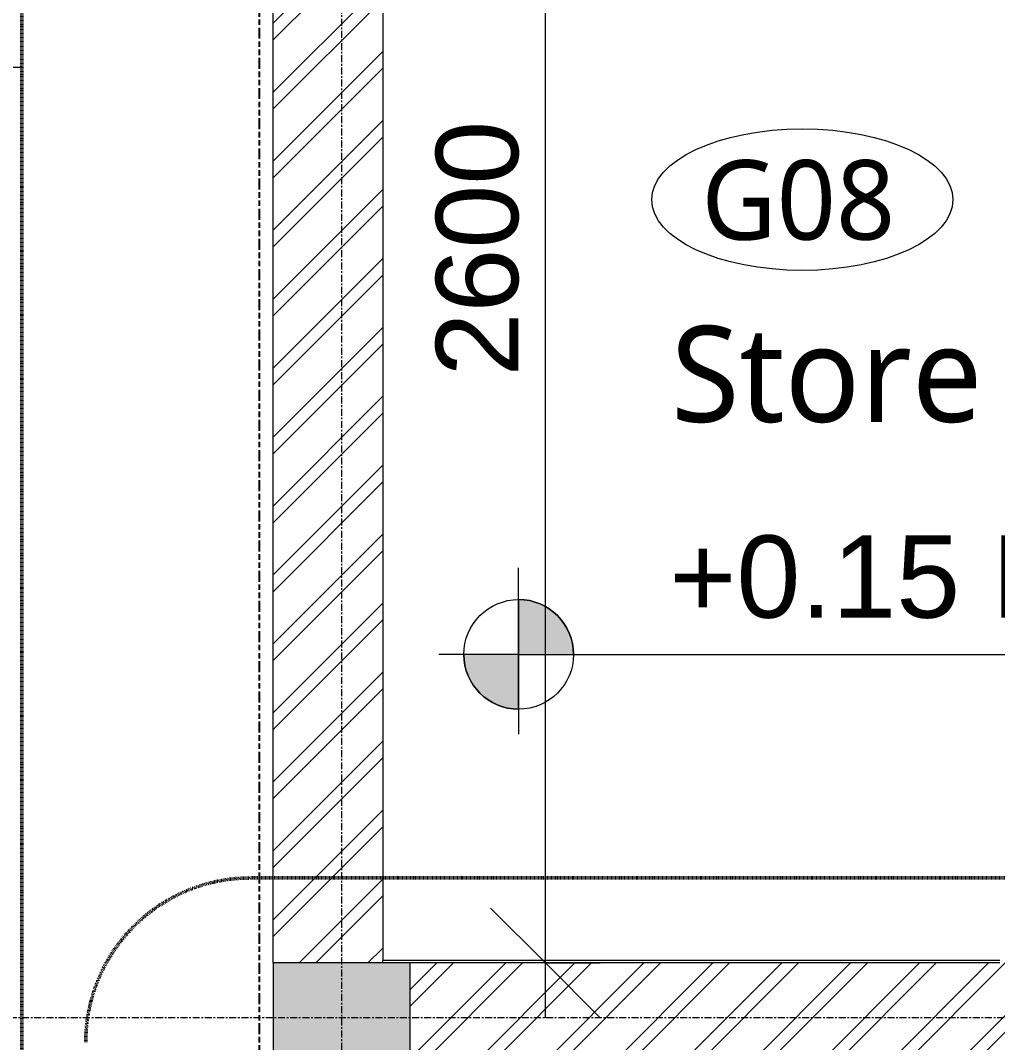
# Model space of a CAD drawing. Header units: millimetres. Extents: x -14329 to 996201, y -409013 to 338495.
# Drawn here: x -7700 to -5918, y -2308 to -445 of the extents above; entities that cross this region are included whole.
import ezdxf

# ---------------------------------------------------------------- set-up
doc = ezdxf.new("R2010")
doc.units = ezdxf.units.MM
for name, pattern in [('Callout Boundary', [2.38125, 1.190625, -1.190625]), ('Double dash', [55, 20, -5, 10, -5, 10, -5]), ('Grid Line', [22.225, 12.7, -3.175, 3.175, -3.175]), ('Overhead', [3.96875, 2.38125, -1.5875])]:
    doc.linetypes.add(name, pattern=pattern)
for name, color, linetype, lineweight in [('A-ANNO-DIMS', 211, 'Continuous', 9), ('A-ANNO-DIMS-100', 211, 'Continuous', 9), ('A-ANNO-NOTE', 131, 'Continuous', 9), ('A-ANNO-SYMB', 150, 'Continuous', 9), ('A-AREA-IDEN', 2, 'Continuous', 9), ('A-DETL-GENF', 92, 'Continuous', 9), ('A-DETL-THIN', 151, 'Continuous', 9), ('A-GENM', 13, 'Continuous', 9), ('A-WALL', 113, 'Continuous', 9), ('A-WALL-PATT', 111, 'Continuous', 18), ('C-PROP-LINE', 91, 'Double dash', 25), ('S-GRID', 1, 'Continuous', 9), ('S-STRS-MBND', 31, 'Overhead', 9)]:
    doc.layers.add(name, color=color, linetype=linetype, lineweight=lineweight)
doc.styles.add('Arial_1', font='arial.ttf', dxfattribs={"height": 150})
doc.styles.add('Lucida Sans Unicode_1', font='l_10646.ttf', dxfattribs={"height": 175})
doc.styles.add('Lucida Sans Unicode_2', font='l_10646.ttf', dxfattribs={"height": 145})
doc.dimstyles.new('100', dxfattribs={"dimscale": 304.8, "dimtxt": 153.03891, "dimasz": 0.656168, "dimexe": 0.328084, "dimexo": 0.0625, "dimgap": 0.016404, "dimtad": 1, "dimdec": 0, "dimzin": 0, "dimdsep": 46, "dimtxsty": 'Arial_1', "dimblk1": 'OBLIQUE', "dimblk2": 'OBLIQUE', "dimsah": 1, "dimcen": 0.09, "dimdle": 0.328084, "dimazin": 0, "dimtfac": 1, "dimtdec": 4, "dimtix": 1, "dimtmove": 0, "dimatfit": 3, "dimfxl": 0.328084, "dimfxlon": 1, "dimtvp": 1, "dimtolj": 1, "dimtzin": 0, "dimarcsym": 2})
pattern_1 = [(45, (0, 0), (-62.8618, 62.8618), []), (45, (0, 95.25), (-62.8618, 62.8618), [])]

# ---------------------------------------------------------------- blocks, each defined once
blk = doc.blocks.new('SKIRTING-1 - SKIRTING-1-1130695-Ground Floor Lvl')
at = {"layer": 'A-GENM'}
for p, q in [((-7038.9, -2157.8), (-5913.9, -2157.8)), ((-7038.9, -2162.8), (-7038.9, -2157.8)), ((-5913.9, -2162.8), (-6988.9, -2162.8))]:
    blk.add_line(p, q, dxfattribs=at)
blk = doc.blocks.new('Family - ___-757194-Ground Floor Lvl')
at = {"layer": 'C-PROP-LINE'}
blk.add_line((-7263.9, -18077.8), (-7263.9, 12922.2), dxfattribs=at)
blk = doc.blocks.new('ROOM-TAG-FINISHES1 - ROOM-TAG-FINISHES-403001-Ground Floor Lvl')
at = {"layer": 'A-AREA-IDEN'}
blk.add_ellipse((5.187, 0.849), major_axis=(-2.746, 0), ratio=0.469831, dxfattribs=at)
blk = doc.blocks.new('DIMBLOCK16-Ground Floor Lvl')
at = {"layer": 'A-ANNO-DIMS-100', "transparency": 16777216}
for p, q in [((-6742.5, 437.2), (-6842.5, 537.2)), ((-6742.5, -2262.8), (-6742.5, 537.2)), ((-6842.5, 437.2), (-6642.5, 437.2)), ((-6742.5, 437.2), (-6842.5, 437.2)), ((-6742.5, 437.2), (-6642.5, 337.2)), ((-6742.5, -2162.8), (-6842.5, -2062.8)), ((-6642.5, -2162.8), (-6842.5, -2162.8)), ((-6742.5, -2162.8), (-6642.5, -2262.8)), ((-6742.5, -2162.8), (-6642.5, -2162.8))]:
    blk.add_line(p, q, dxfattribs=at)
at = {"layer": 'A-ANNO-DIMS-100', "color": 0, "transparency": 16777216, "insert": (-6942.2, -1093.6), "char_height": 150, "width": 553.765, "attachment_point": 1, "rotation": 90, "line_spacing_factor": 0.941778, "style": 'Arial_1'}
blk.add_mtext('2600', dxfattribs=at)
blk = doc.blocks.new('_Oblique')
at = {"color": 0, "linetype": 'ByBlock', "lineweight": -2}
blk.add_line((-0.5, -0.5), (0.5, 0.5), dxfattribs=at)
blk = doc.blocks.new('125-lvl - BEL-LVL-1026112-Ground Floor Lvl')
at = {"layer": 'A-ANNO-NOTE'}
h = blk.add_hatch(color=256, dxfattribs=at)
edge = h.paths.add_edge_path()
edge.add_line((0, 0), (0, 1))
edge.add_arc((0, 0), 1, 0, 90, ccw=False)
edge.add_line((1, 0), (0, 0))
h = blk.add_hatch(color=256, dxfattribs=at)
edge = h.paths.add_edge_path()
edge.add_line((0, 0), (0, -1))
edge.add_arc((0, 0), 1, 180, 270, ccw=False)
edge.add_line((-1, 0), (0, 0))
for p, q in [((0, 0), (0, 1.576)), ((0, 1), (0, 0)), ((0, 0), (-1.454, 0)), ((0, 0), (-1, 0)), ((0, 0), (2.778, 0)), ((0, 0), (0, -1.457)), ((0, -1), (0, 0)), ((0, 0), (1, 0)), ((2.778, 0), (14.847, 0))]:
    blk.add_line(p, q, dxfattribs=at)
blk.add_circle((0, 0), 1, dxfattribs=at)
for start, end in [(0, 90), (180, 270)]:
    blk.add_arc((0, 0), 1, start, end, dxfattribs=at)

msp = doc.modelspace()

# ---------------------------------------------------------------- hatches: boundary and pattern name
at = {"layer": 'A-DETL-GENF'}
h = msp.add_hatch(color=8, dxfattribs=at)
h.paths.add_polyline_path([(336.149, -18077.829), (723.647, -18077.829), (723.647, -17877.829), (323.649, -17877.829), (323.649, -18077.829), (334.922, -18077.829)])
h.paths.add_polyline_path([(6323.647, -18077.829), (6723.647, -18077.829), (6723.647, -17877.829), (6323.647, -17877.829), (6323.647, -17977.829)])
h.paths.add_polyline_path([(323.649, -13377.849), (523.649, -13377.849), (523.649, -12977.849), (323.649, -12977.849), (323.649, -13117.849)])
h.paths.add_polyline_path([(6723.647, -12077.869), (6723.647, -11677.869), (6523.647, -11677.869), (6523.647, -12077.869), (6710.744, -12077.869)])
h.paths.add_polyline_path([(-7038.853, -11212.83), (-7038.853, -10212.83), (-6038.853, -10012.83), (-6038.853, -9762.83), (-7238.853, -9762.83), (-7238.853, -11212.83)])
h.paths.add_polyline_path([(-1713.853, -10212.83), (-1713.853, -8428.114), (-1963.853, -8428.114), (-1963.853, -9762.83), (-2713.853, -9762.83), (-2713.853, -10012.83), (-1868.782, -10181.844)])
h.paths.add_polyline_path([(3486.147, -7027.83), (3736.147, -7027.83), (3736.147, -6227.83), (3486.147, -6227.83), (3486.147, -6777.83)])
h.paths.add_polyline_path([(3522.2, -2962.83), (3736.147, -2962.83), (3736.147, -2162.83), (3486.147, -2162.83), (3486.147, -2962.83)])
h.paths.add_polyline_path([(-7038.853, -2762.83), (-6988.853, -2762.83), (-6988.853, -2162.83), (-7238.853, -2162.83), (-7238.853, -2762.83), (-7049.664, -2762.83)])
h.paths.add_polyline_path([(-3038.853, -2362.83), (-3038.853, -2162.83), (-5813.853, -2162.83), (-5813.853, -2362.83), (-3138.853, -2362.83)])
h.paths.add_polyline_path([(-5232.186, 437.17), (-3038.853, 437.17), (-3038.853, 637.17), (-5813.853, 637.17), (-5813.853, 437.17), (-5738.853, 437.17)])
h.paths.add_polyline_path([(-6988.853, 437.17), (-6989.707, 1037.17), (-7238.853, 1037.17), (-7238.853, 437.17), (-7038.853, 437.17)])
h.paths.add_polyline_path([(3486.147, 4222.17), (3736.147, 4222.17), (3736.147, 5022.17), (3486.147, 5022.17), (3486.147, 4772.17)])
h.paths.add_polyline_path([(-2838.853, 4772.17), (-2788.853, 4772.17), (-2788.853, 7137.17), (-3788.853, 7137.17), (-3788.853, 6787.17), (-3038.853, 6787.17), (-3038.853, 4772.17), (-2842.403, 4772.17)])
h.paths.add_polyline_path([(-6803.327, 6787.17), (-6238.853, 6787.17), (-6238.853, 7137.17), (-7238.853, 7137.17), (-7238.853, 6787.17), (-7038.853, 6787.17)])
at = {"layer": 'A-WALL-PATT', "lineweight": 9}
h = msp.add_hatch(dxfattribs=at)
h.set_pattern_fill('FP_2', color=256, style=0, pattern_type=2)
h.set_pattern_definition(pattern_1)
h.paths.add_polyline_path([(-7238.853, -9762.83), (-7038.853, -9762.83), (-7038.853, -5262.83), (-7238.853, -5262.83), (-7238.853, -6777.83)])
h.paths.add_polyline_path([(-7100.21, -5062.83), (-7038.853, -5062.83), (-7038.853, -2762.83), (-7238.853, -2762.83), (-7238.853, -5062.83), (-7100.618, -5062.83)])
h.paths.add_polyline_path([(-7038.853, -2162.83), (-7038.853, 437.17), (-7238.853, 437.17), (-7238.853, -2162.83)])
h.paths.add_polyline_path([(-7038.853, 1037.17), (-7038.853, 3337.17), (-7238.853, 3337.17), (-7238.853, 1037.17), (-7042.272, 1037.17)])
h.paths.add_polyline_path([(-7127.742, 3537.17), (-7038.853, 3537.17), (-7038.853, 6787.17), (-7238.853, 6787.17), (-7238.853, 3537.17), (-7133.162, 3537.17)])
h = msp.add_hatch(dxfattribs=at)
h.set_pattern_fill('FP_2', color=256, style=0, pattern_type=2)
h.set_pattern_definition(pattern_1)
h.paths.add_polyline_path([(-5813.853, -2362.83), (-5813.853, -2162.83), (-6988.853, -2162.83), (-6988.853, -2362.83), (-6019.728, -2362.83)])

# ---------------------------------------------------------------- linework, layer by layer
at = {"layer": 'A-ANNO-SYMB', "linetype": 'Callout Boundary', "lineweight": 50}
for p, q in [((-7697.391, 615.622), (-7697.391, -2380.842)), ((-3123.321, -2007.978), (-7280.657, -2007.978))]:
    msp.add_line(p, q, dxfattribs=at)
at = {"layer": 'A-ANNO-SYMB'}
msp.add_line((-7697.391, -530.627), (-8780.289, -530.627), dxfattribs=at)
at = {"layer": 'A-ANNO-SYMB', "linetype": 'Callout Boundary', "lineweight": 50}
msp.add_arc((-7280.657, -2307.978), 300, 90, 180, dxfattribs=at)
at = {"layer": 'A-DETL-THIN'}
for p, q in [((-6988.853, -2162.83), (-7238.853, -2162.83)), ((-7238.853, -2162.83), (-7238.853, -2762.83)), ((-6988.853, -2762.83), (-6988.853, -2162.83))]:
    msp.add_line(p, q, dxfattribs=at)
at = {"layer": 'A-WALL', "lineweight": 18}
for p, q in [((-7238.853, -2162.83), (-7238.853, 437.17)), ((-7038.853, 437.17), (-7038.853, -2157.83))]:
    msp.add_line(p, q, dxfattribs=at)
at = {"layer": 'S-GRID', "linetype": 'Grid Line'}
for p, q in [((-7113.853, -12055.578), (-7113.853, 15091.43)), ((7895.601, -2262.83), (-11133.357, -2262.83))]:
    msp.add_line(p, q, dxfattribs=at)
at = {"layer": 'S-STRS-MBND'}
msp.add_line((-7038.853, 437.17), (-7038.853, -2157.83), dxfattribs=at)

# ---------------------------------------------------------------- block references
at = {"layer": 'A-ANNO-NOTE', "xscale": 100, "yscale": 100, "zscale": 100}
msp.add_blockref('125-lvl - BEL-LVL-1026112-Ground Floor Lvl', (-6791.294, -1600.332), dxfattribs=at)
at = {"layer": 'A-AREA-IDEN', "xscale": 99.99999999999993, "yscale": 99.99999999999993, "zscale": 99.99999999999993}
msp.add_blockref('ROOM-TAG-FINISHES1 - ROOM-TAG-FINISHES-403001-Ground Floor Lvl', (-6792.694, -856.218), dxfattribs=at)
at = {"layer": 'A-GENM'}
msp.add_blockref('SKIRTING-1 - SKIRTING-1-1130695-Ground Floor Lvl', (0, 0), dxfattribs=at)
at = {"layer": 'C-PROP-LINE'}
msp.add_blockref('Family - ___-757194-Ground Floor Lvl', (0, 0), dxfattribs=at)

# ---------------------------------------------------------------- texts
at = {"layer": 'A-ANNO-NOTE', "insert": (-6516.535, -1383.463), "char_height": 150, "width": 1338.81813, "attachment_point": 1, "style": 'Arial_1'}
msp.add_mtext('+0.15 F.F.L', dxfattribs=at)
at = {"layer": 'A-AREA-IDEN', "attachment_point": 1}
for s, insert, char_height, width, style in [('G08', (-6458.27, -699.275), 145, 456.96187, 'Lucida Sans Unicode_2'), ('Store', (-6513.804, -1001.526), 175, 745.56937, 'Lucida Sans Unicode_1')]:
    msp.add_mtext(s, dxfattribs=dict(at, insert=insert, char_height=char_height, width=width, style=style))

# ---------------------------------------------------------------- dimensions: what is measured, and where the dimension line sits
at = {"layer": 'A-ANNO-DIMS'}
dim = msp.add_linear_dim(base=(-6742.46, 437.17), p1=(-6642.46, -2162.83), p2=(-6842.46, 437.17), angle=90, dimstyle='100', override={"dimpost": '<>', "dimfxl": 2607.680962}, dxfattribs=at)
dim.commit()
dim.dimension.update_dxf_attribs({"geometry": 'DIMBLOCK16-Ground Floor Lvl', "text_midpoint": (-6824.046, -862.83)})

doc.saveas('drawing.dxf')
